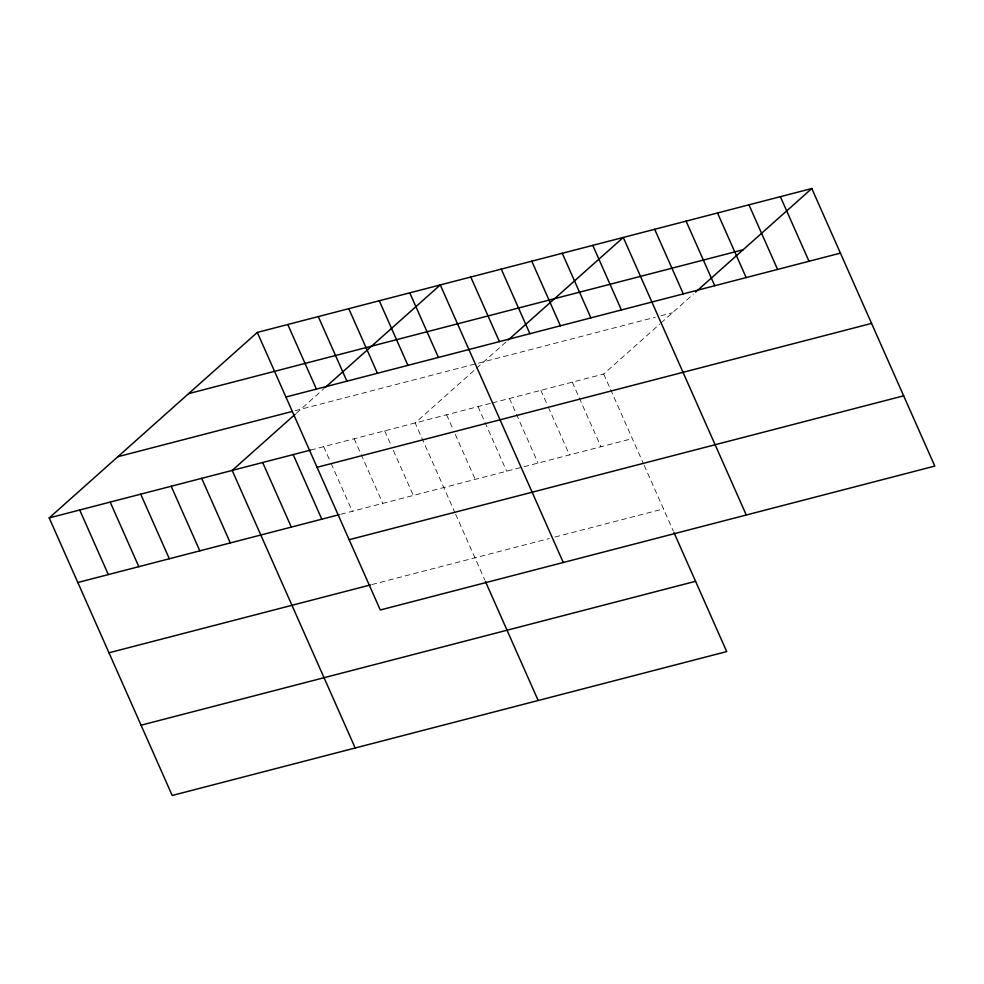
<?xml version="1.0" encoding="UTF-8"?>
<svg xmlns="http://www.w3.org/2000/svg" width="984" height="984" viewBox="0 0 984 984"><rect width="100%" height="100%" fill="white"/><g stroke="black" fill="none" stroke-linecap="round" stroke-linejoin="round"><path stroke-width="0.74" stroke-dasharray="4.92 3.69" d="M296.282 413.292L324.068 388.52M505.961 342.014L415.174 422.936L455.014 512.836M492.308 402.923L603.709 374.018L659.797 324.031M660.941 323.01L693.388 294.081M295.052 410.722L655.246 317.254M660.953 315.766L672.38 312.801M310.612 450.069L490.881 403.292M340.685 514.288L632.331 438.606M371.829 584.57L549.22 538.543M554.927 537.055L663.474 508.888M603.709 374.018L609.932 388.053M610.56 389.467L643.548 463.907M644.176 465.321L673.351 531.176M572.294 382.173L600.917 446.761M540.868 390.328L547.707 405.765M548.334 407.179L569.49 454.916M509.441 398.483L538.063 463.07M478.027 406.638L506.649 471.225M446.601 414.781L452.824 428.827M455.309 434.448L475.223 479.38M455.641 514.238L484.817 580.093M384.683 430.857L390.906 444.891M393.391 450.512L413.305 495.444M354.178 438.766L382.801 503.365M323.687 446.687L330.526 462.123M331.153 463.538L352.309 511.274"/><path stroke-width="1.48" d="M673.966 532.565L726.709 651.58L172.2 795.478L49.2 517.916L257.291 332.42L811.8 188.522L934.8 466.084L380.291 609.982L257.291 332.42M295.138 414.313L232.187 470.426L355.187 747.988M325.175 387.536L440.278 284.93L563.279 562.504M508.162 340.046L623.266 237.452L746.266 515.013M695.59 292.113L811.8 188.522M188.62 393.637L743.129 249.739M285.913 397.019L840.422 253.122M117.871 456.699L292.15 411.472M49.2 517.916L310.612 450.069M317.057 467.289L871.566 323.404M77.822 582.503L339.234 514.669M349.148 539.699L903.656 395.814M108.966 652.786L370.378 584.951M141.056 725.196L695.565 581.298M780.374 196.677L809.008 261.277M748.959 204.832L777.581 269.432M717.533 212.987L746.155 277.586M686.106 221.142L714.741 285.741M654.692 229.297L683.314 293.884M592.774 245.36L621.396 309.96M562.27 253.282L590.892 317.869M531.778 261.19L560.4 325.79M501.274 269.112L529.896 333.699M470.782 277.021L499.405 341.62M409.774 292.851L438.409 357.438M379.283 300.76L407.905 365.359M485.432 581.482L538.174 700.51M348.779 308.681L377.413 373.268M318.287 316.59L346.909 381.189M287.783 324.511L316.418 389.098M293.183 454.596L321.805 519.195M262.691 462.517L291.313 527.104M201.695 478.335L230.317 542.934M171.191 486.256L199.813 550.843M140.7 494.165L169.322 558.764M110.196 502.086L138.818 566.673M79.704 509.995L108.326 574.594"/></g></svg>
